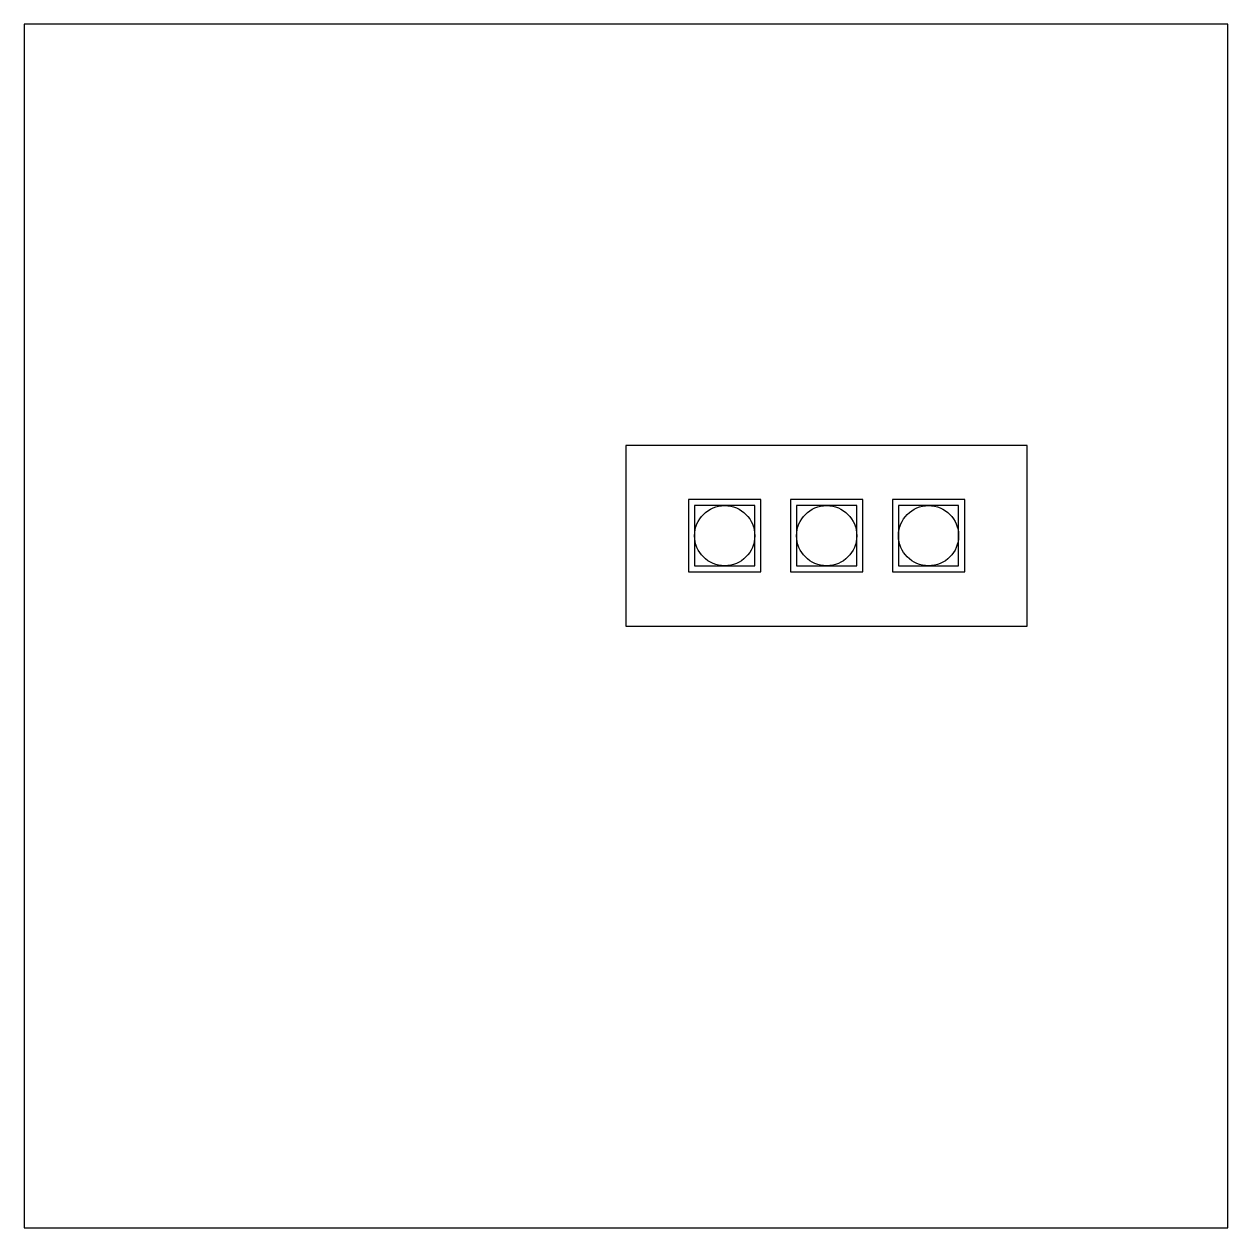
# Model space of a CAD drawing. Header units: millimetres. Extents: x 0 to 30, y 0 to 30.
import ezdxf

# ---------------------------------------------------------------- set-up
doc = ezdxf.new("R2010")
doc.units = ezdxf.units.MM
for name, color, linetype in [('L0_FR4', 7, 'CONTINUOUS'), ('L0_TO220', 7, 'CONTINUOUS'), ('L8_Components', 7, 'CONTINUOUS')]:
    doc.layers.add(name, color=color, linetype=linetype)

msp = doc.modelspace()

# ---------------------------------------------------------------- linework, layer by layer
at = {"layer": 'L0_FR4', "color": 97, "true_color": 0x2e7d32}
msp.add_lwpolyline([(0, 0), (30, 0), (30, 30), (0, 30)], close=True, dxfattribs=at)
at = {"layer": 'L0_FR4', "color": 0}
for centre in [(17.46, 17.25), (20, 17.25), (22.54, 17.25)]:
    msp.add_circle(centre, 0.75, dxfattribs=at)
at = {"layer": 'L0_TO220', "color": 8}
for points in [[(16.56, 16.35), (18.36, 16.35), (18.36, 18.15), (16.56, 18.15)], [(16.56, 16.35), (18.36, 16.35), (18.36, 18.15), (16.56, 18.15)], [(16.71, 16.5), (18.21, 16.5), (18.21, 18), (16.71, 18)], [(19.1, 16.35), (20.9, 16.35), (20.9, 18.15), (19.1, 18.15)], [(19.1, 16.35), (20.9, 16.35), (20.9, 18.15), (19.1, 18.15)], [(19.25, 16.5), (20.75, 16.5), (20.75, 18), (19.25, 18)], [(21.64, 16.35), (23.44, 16.35), (23.44, 18.15), (21.64, 18.15)], [(21.64, 16.35), (23.44, 16.35), (23.44, 18.15), (21.64, 18.15)], [(21.79, 16.5), (23.29, 16.5), (23.29, 18), (21.79, 18)]]:
    msp.add_lwpolyline(points, close=True, dxfattribs=at)
at = {"layer": 'L8_Components', "color": 35, "true_color": 0xb87333}
msp.add_lwpolyline([(15, 15), (25, 15), (25, 19.5), (15, 19.5)], close=True, dxfattribs=at)

doc.saveas('drawing.dxf')
